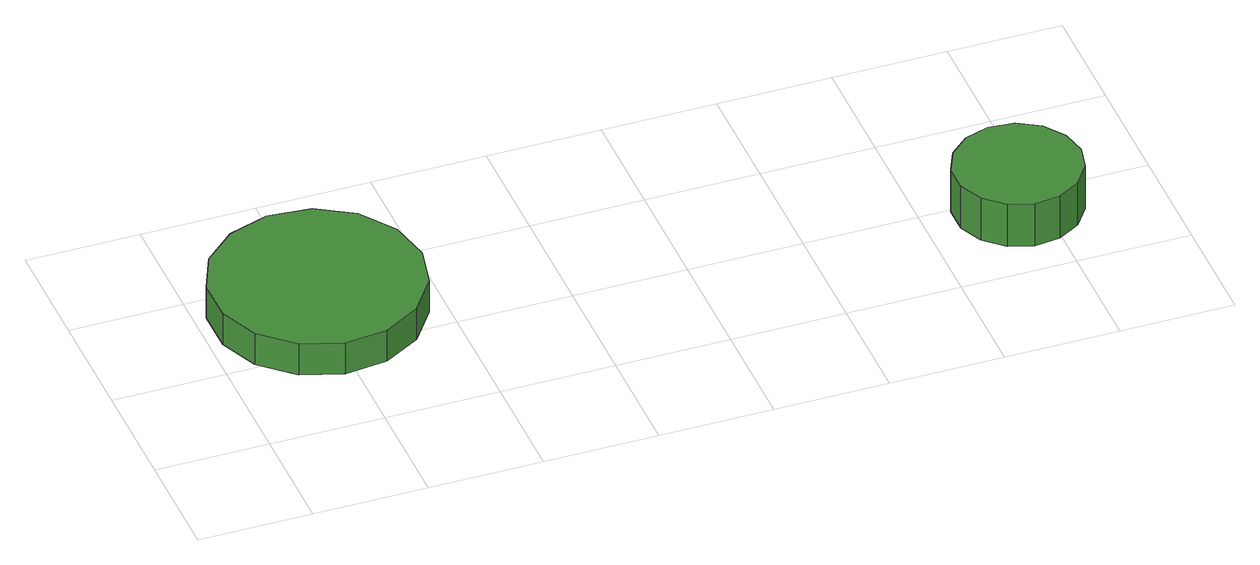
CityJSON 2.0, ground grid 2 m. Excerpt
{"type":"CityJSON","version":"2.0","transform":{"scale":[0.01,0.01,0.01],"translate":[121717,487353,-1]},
"CityObjects":{
"tree1":{"type":"SolitaryVegetationObject","attributes":{"function":"something"},"geometry":[{"type":"MultiSurface","lod":"1","boundaries":[[[0,1,2,3,4,5,6,7,8,9,10,11,12,13,14]],[[15,16,17,18,19,20,21,22,23,24,25,26,27,28,29]],[[0,29,28,1]],[[1,28,27,2]],[[2,27,26,3]],[[3,26,25,4]],[[4,25,24,5]],[[5,24,23,6]],[[6,23,22,7]],[[7,22,21,8]],[[8,21,20,9]],[[9,20,19,10]],[[10,19,18,11]],[[11,18,17,12]],[[12,17,16,13]],[[13,16,15,14]],[[14,15,29,0]]]}]},
"tree2":{"type":"SolitaryVegetationObject","attributes":{"function":"something"},"geometry":[{"type":"MultiSurface","lod":"1","boundaries":[[[30,31,32,33,34,35,36,37,38,39,40,41,42,43,44]],[[45,46,47,48,49,50,51,52,53,54,55,56,57,58,59]],[[30,59,58,31]],[[31,58,57,32]],[[32,57,56,33]],[[33,56,55,34]],[[34,55,54,35]],[[35,54,53,36]],[[36,53,52,37]],[[37,52,51,38]],[[38,51,50,39]],[[39,50,49,40]],[[40,49,48,41]],[[41,48,47,42]],[[42,47,46,43]],[[43,46,45,44]],[[44,45,59,30]]]}]}
},
"vertices":[
[382,313,129],[366,387,129],[321,449,129],[256,487,129],[180,495,129],[108,471,129],[51,420,129],[21,351,129],[21,275,129],[51,206,129],[108,155,129],[180,131,129],[256,139,129],[321,177,129],[366,239,129],[366,239,66],[321,177,66],[256,139,66],[180,131,66],[108,155,66],[51,206,66],[21,275,66],[21,351,66],[51,420,66],[108,471,66],[180,495,66],[256,487,66],[321,449,66],[366,387,66],[382,313,66],
[1473,172,150],[1463,216,150],[1436,253,150],[1397,276,150],[1351,281,150],[1308,267,150],[1274,236,150],[1255,195,150],[1255,149,150],[1274,107,150],[1308,76,150],[1351,62,150],[1397,67,150],[1436,90,150],[1463,127,150],[1463,127,64],[1436,90,64],[1397,67,64],[1351,62,64],[1308,76,64],[1274,107,64],[1255,149,64],[1255,195,64],[1274,236,64],[1308,267,64],[1351,281,64],[1397,276,64],[1436,253,64],[1463,216,64],[1473,172,64]
]}
